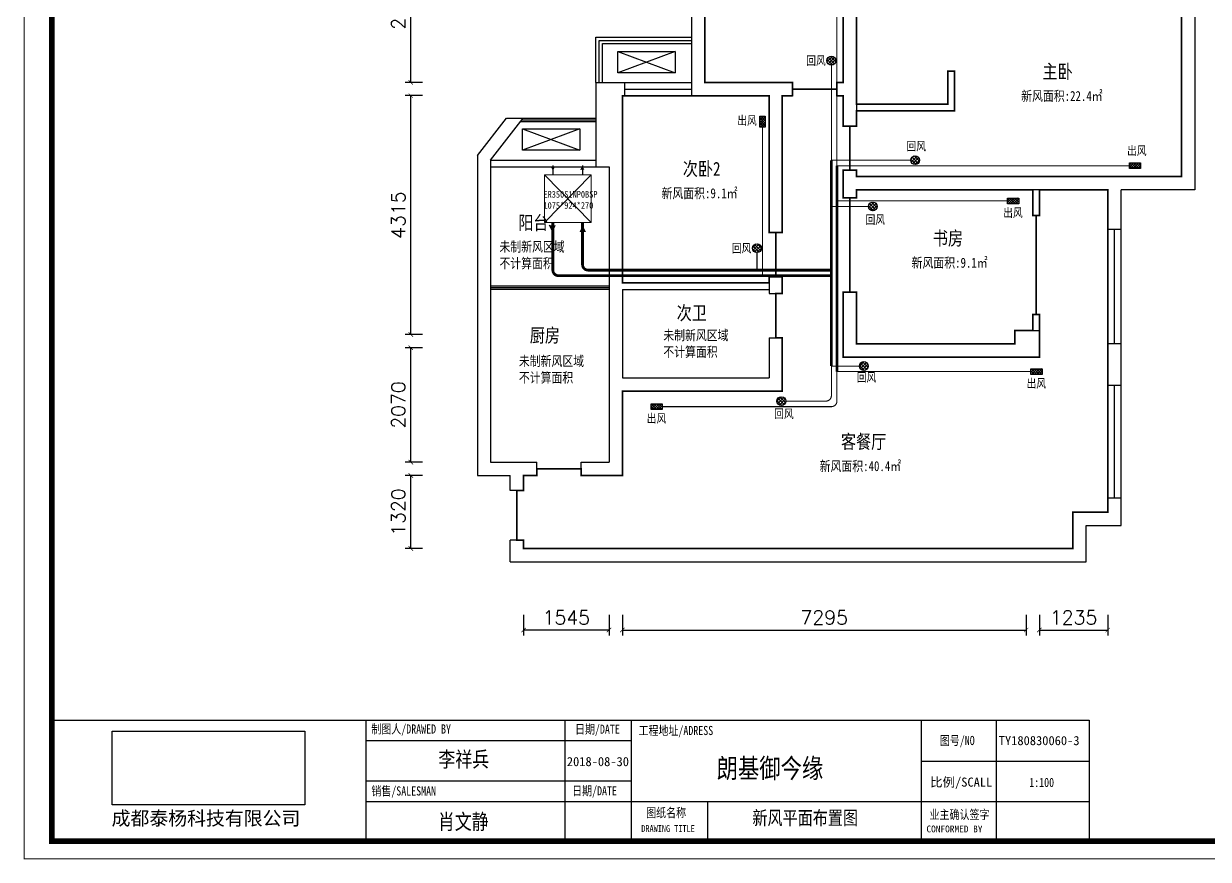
# Model space of a CAD drawing. Header units: millimetres. Extents: x -5096 to 255006, y -2833 to 77941.
# Drawn here: x 11856 to 33258, y -2833 to 12269 of the extents above; entities that cross this region are included whole.
import ezdxf

# ---------------------------------------------------------------- set-up
doc = ezdxf.new("R2010")
doc.units = ezdxf.units.MM
for name, color, linetype in [('PIPE-地暖', 1, 'Continuous'), ('主管', 1, 'Continuous'), ('墙体线', 8, 'Continuous'), ('字体', 7, 'Continuous'), ('边界保温带', 204, 'Continuous')]:
    doc.layers.add(name, color=color, linetype=linetype)
doc.layers.add('填充', color=7, linetype='Continuous', lineweight=9)
doc.layers.add('暖气片', color=1, linetype='Continuous', lineweight=5)
doc.styles.add('-宋体', font='', dxfattribs={"width": 0.8})
doc.styles.add('GS-标注', font='')
doc.styles.get("Standard").update_dxf_attribs({"font": 'txt', "bigfont": 'gbcbig.shx'})
doc.styles.add('宋体', font='simhei.ttf', dxfattribs={"width": 0.8})
doc.styles.get('-宋体').set_extended_font_data('SimSun')
doc.styles.get('GS-标注').set_extended_font_data('SimSun')
doc.dimstyles.get("Standard").update_dxf_attribs({"dimscale": 100, "dimtxt": 3.5, "dimasz": 1, "dimexe": 2.5, "dimexo": 3, "dimgap": 1.5, "dimtad": 1, "dimdec": 0, "dimzin": 0, "dimdsep": 46, "dimtxsty": 'Standard', "dimblk": 'ARCHTICK', "dimcen": 0.09, "dimadec": 0, "dimazin": 0, "dimtfac": 1, "dimtdec": 0, "dimtix": 1, "dimtmove": 2, "dimatfit": 3, "dimfxl": 0, "dimtolj": 1, "dimtzin": 0, "dimarcsym": 0})
picture_1 = doc.add_image_def('image1.png', size_in_pixel=(1086, 414))

# ---------------------------------------------------------------- blocks, each defined once
blk = doc.blocks.new('_ArchTick')
at = {"color": 0, "linetype": 'ByBlock', "const_width": 0.15}
blk.add_lwpolyline([(-0.5, -0.5), (0.5, 0.5)], dxfattribs=at)
blk = doc.blocks.new('*D56')
at = {"color": 8, "lineweight": -2}
for p, q in [((22672, 1583), (22672, 1211)), ((29967, 1583), (29967, 1211)), ((22672, 1311), (29967, 1311))]:
    blk.add_line(p, q, dxfattribs=at)
at = {"layer": 'Defpoints', "color": 0}
for p in [(22672, 1783), (29967, 1783), (29967, 1311)]:
    blk.add_point(p, dxfattribs=at)
at = {"color": 8, "lineweight": -2, "xscale": 80, "yscale": 80, "zscale": 80, "rotation": 180}
blk.add_blockref('_ArchTick', (22672, 1311), dxfattribs=at)
at = {"color": 8, "lineweight": -2, "xscale": 80, "yscale": 80, "zscale": 80}
blk.add_blockref('_ArchTick', (29967, 1311), dxfattribs=at)
at = {"color": 3, "insert": (26319, 1536), "char_height": 250, "attachment_point": 5}
blk.add_mtext('7295', dxfattribs=at)
blk = doc.blocks.new('*D57')
at = {"color": 8, "lineweight": -2}
for p, q in [((30207, 1583), (30207, 1211)), ((31442, 1583), (31442, 1211)), ((30207, 1311), (31442, 1311))]:
    blk.add_line(p, q, dxfattribs=at)
at = {"layer": 'Defpoints', "color": 0}
for p in [(30207, 1783), (31442, 1783), (31442, 1311)]:
    blk.add_point(p, dxfattribs=at)
at = {"color": 8, "lineweight": -2, "xscale": 80, "yscale": 80, "zscale": 80, "rotation": 180}
blk.add_blockref('_ArchTick', (30207, 1311), dxfattribs=at)
at = {"color": 8, "lineweight": -2, "xscale": 80, "yscale": 80, "zscale": 80}
blk.add_blockref('_ArchTick', (31442, 1311), dxfattribs=at)
at = {"color": 3, "insert": (30824, 1536), "char_height": 250, "attachment_point": 5}
blk.add_mtext('1235', dxfattribs=at)
blk = doc.blocks.new('*D58')
at = {"color": 8, "lineweight": -2}
for p, q in [((20887, 1583), (20887, 1211)), ((22432, 1583), (22432, 1211)), ((22432, 1311), (20887, 1311))]:
    blk.add_line(p, q, dxfattribs=at)
at = {"layer": 'Defpoints', "color": 0}
for p in [(20887, 1783), (22432, 1783), (20887, 1311)]:
    blk.add_point(p, dxfattribs=at)
at = {"color": 8, "lineweight": -2, "xscale": 80, "yscale": 80, "zscale": 80, "rotation": 180}
blk.add_blockref('_ArchTick', (20887, 1311), dxfattribs=at)
at = {"color": 8, "lineweight": -2, "xscale": 80, "yscale": 80, "zscale": 80}
blk.add_blockref('_ArchTick', (22432, 1311), dxfattribs=at)
at = {"color": 3, "insert": (21659, 1536), "char_height": 250, "attachment_point": 5}
blk.add_mtext('1545', dxfattribs=at)
blk = doc.blocks.new('*D59')
at = {"color": 8, "lineweight": -2}
for p, q in [((19058, 4103), (18750, 4103)), ((18850, 2783), (18850, 4103)), ((19058, 2783), (18750, 2783))]:
    blk.add_line(p, q, dxfattribs=at)
at = {"layer": 'Defpoints', "color": 0}
for p in [(18850, 4103), (19258, 4103), (19258, 2783)]:
    blk.add_point(p, dxfattribs=at)
at = {"color": 8, "lineweight": -2, "xscale": 80, "yscale": 80, "zscale": 80}
for p, rotation in [((18850, 4103), 90), ((18850, 2783), 270)]:
    blk.add_blockref('_ArchTick', p, dxfattribs=dict(at, rotation=rotation))
at = {"color": 3, "insert": (18625, 3443), "char_height": 250, "attachment_point": 5, "rotation": 90}
blk.add_mtext('1320', dxfattribs=at)
blk = doc.blocks.new('*D60')
at = {"color": 8, "lineweight": -2}
for p, q in [((19058, 6413), (18750, 6413)), ((18850, 4343), (18850, 6413)), ((19058, 4343), (18750, 4343))]:
    blk.add_line(p, q, dxfattribs=at)
at = {"layer": 'Defpoints', "color": 0}
for p in [(18850, 6413), (19258, 6413), (19258, 4343)]:
    blk.add_point(p, dxfattribs=at)
at = {"color": 8, "lineweight": -2, "xscale": 80, "yscale": 80, "zscale": 80}
for p, rotation in [((18850, 6413), 90), ((18850, 4343), 270)]:
    blk.add_blockref('_ArchTick', p, dxfattribs=dict(at, rotation=rotation))
at = {"color": 3, "insert": (18625, 5378), "char_height": 250, "attachment_point": 5, "rotation": 90}
blk.add_mtext('2070', dxfattribs=at)
blk = doc.blocks.new('*D61')
at = {"color": 8, "lineweight": -2}
for p, q in [((19058, 10968), (18750, 10968)), ((18850, 6653), (18850, 10968)), ((19058, 6653), (18750, 6653))]:
    blk.add_line(p, q, dxfattribs=at)
at = {"layer": 'Defpoints', "color": 0}
for p in [(18850, 10968), (19258, 10968), (19258, 6653)]:
    blk.add_point(p, dxfattribs=at)
at = {"color": 8, "lineweight": -2, "xscale": 80, "yscale": 80, "zscale": 80}
for p, rotation in [((18850, 10968), 90), ((18850, 6653), 270)]:
    blk.add_blockref('_ArchTick', p, dxfattribs=dict(at, rotation=rotation))
at = {"color": 3, "insert": (18625, 8810), "char_height": 250, "attachment_point": 5, "rotation": 90}
blk.add_mtext('4315', dxfattribs=at)
blk = doc.blocks.new('*D62')
at = {"color": 8, "lineweight": -2}
for p, q in [((19058, 13968), (18750, 13968)), ((18850, 11208), (18850, 13968)), ((19058, 11208), (18750, 11208))]:
    blk.add_line(p, q, dxfattribs=at)
at = {"layer": 'Defpoints', "color": 0}
for p in [(18850, 13968), (19258, 13968), (19258, 11208)]:
    blk.add_point(p, dxfattribs=at)
at = {"color": 8, "lineweight": -2, "xscale": 80, "yscale": 80, "zscale": 80}
for p, rotation in [((18850, 13968), 90), ((18850, 11208), 270)]:
    blk.add_blockref('_ArchTick', p, dxfattribs=dict(at, rotation=rotation))
at = {"color": 3, "insert": (18625, 12588), "char_height": 250, "attachment_point": 5, "rotation": 90}
blk.add_mtext('2760', dxfattribs=at)
blk = doc.blocks.new('A$C16496DF1')
at = {"layer": '主管'}
h = blk.add_hatch(dxfattribs=at)
h.set_pattern_fill('ANSI37', color=5, scale=10, angle=450, style=0)
h.set_pattern_definition([(225, (31078.466, 317123.168), (-22.4506403, 22.4506403), []), (135, (31078.466, 317123.168), (22.4506403, 22.4506403), [])])
h.paths.add_polyline_path([(200, 100), (200, 0), (0, 0), (0, 100)])
at = {"layer": '主管', "color": 5}
blk.add_lwpolyline([(200, 100), (200, 0), (0, 0), (0, 100)], close=True, dxfattribs=at)
blk = doc.blocks.new('A$C0BB32EA6')
at = {"layer": '主管'}
h = blk.add_hatch(dxfattribs=at)
h.set_pattern_fill('ANSI37', color=1, scale=12.8, style=0)
h.set_pattern_definition([(135, (203323.235, -17105.757), (28.7368196, 28.7368196), []), (45, (203323.235, -17105.757), (28.7368196, -28.7368196), [])])
edge = h.paths.add_edge_path()
edge.add_arc((80, 80), 80, 0, 360)
at = {"layer": '主管', "color": 1}
blk.add_circle((80, 80), 80, dxfattribs=at)

msp = doc.modelspace()

# ---------------------------------------------------------------- hatches: boundary and pattern name
at = {"layer": '主管'}
msp.add_hatch(color=5, dxfattribs=at).paths.add_polyline_path([(21356.5, 8626.4), (21414.2, 8515.1), (21471.9, 8626.4)])
at = {"layer": '暖气片'}
for color, points in [(5, [(21385.1, 9674.8), (21417.2, 9613), (21449.2, 9674.8)]), (5, [(21922, 9629.4), (21954, 9691.3), (21986.1, 9629.4)]), (256, [(21898.3, 8506.9), (21956, 8618.2), (22013.7, 8506.9)])]:
    msp.add_hatch(color=color, dxfattribs=at).paths.add_polyline_path(points)

# ---------------------------------------------------------------- linework, layer by layer
for p, q in [((33012, 14652.8), (33012, 9267.8)), ((26902, 14412.8), (26902, 10418.8)), ((23922, 14207.8), (23922, 10967.8)), ((24162, 13967.8), (24162, 11207.8)), ((26662, 13967.8), (26662, 11207.8)), ((32772, 12582.8), (32772, 9507.8)), ((28552, 11412.8), (28552, 10812.8)), ((28672, 11412.8), (28552, 11412.8)), ((28672, 11412.8), (28672, 10692.8)), ((22192, 11207.8), (22192, 9682.8)), ((22192, 11207.8), (22718.3, 11207.8)), ((22718.3, 10967.8), (22718.3, 11207.8)), ((24162, 11207.8), (25747.6, 11207.8)), ((25747.6, 10967.8), (25747.6, 11207.8)), ((26547.6, 11207.8), (26662, 11207.8)), ((26547.6, 10967.8), (26547.6, 11207.8)), ((22672, 10967.8), (22672, 7587.8)), ((22672, 10967.8), (22718.3, 10967.8)), ((23922, 10967.8), (25322, 10967.8)), ((25322, 10967.8), (25322, 8495.4)), ((25562, 10967.8), (25562, 8495.4)), ((25562, 10967.8), (25747.6, 10967.8)), ((26547.6, 10967.8), (26662, 10967.8)), ((26662, 10967.8), (26662, 10418.8)), ((28552, 10812.8), (26902, 10812.8)), ((20052, 9884.8), (20576.5, 10562.8)), ((20292, 9802.8), (20879.9, 10562.8)), ((20576.5, 10562.8), (20879.9, 10562.8)), ((28672, 10692.8), (26902, 10692.8)), ((26902, 10418.8), (26662, 10418.8)), ((20052, 9884.8), (20052, 4102.8)), ((20292, 9802.8), (20292, 4342.8)), ((20292, 9802.8), (22192, 9802.8)), ((20292, 9682.8), (22432, 9682.8)), ((22432, 9682.8), (22432, 4342.8)), ((26662, 9618.8), (26662, 9119.3)), ((26902, 9618.8), (26662, 9618.8)), ((26902, 9618.8), (26902, 9507.8)), ((32772, 9507.8), (26902, 9507.8)), ((26902, 9267.8), (26902, 9119.3)), ((31442, 9267.8), (26902, 9267.8)), ((30087, 8801.9), (30087, 9267.8)), ((30207, 8801.9), (30207, 9267.8)), ((31442, 8551.9), (31442, 9267.8)), ((33012, 9267.8), (31682, 9267.8)), ((31682, 8551.9), (31682, 9267.8)), ((26902, 9119.3), (26662, 9119.3)), ((30207, 8801.9), (30087, 8801.9)), ((25322, 8495.4), (25562, 8495.4)), ((31682, 8551.9), (31442, 8551.9)), ((22672, 7587.8), (25322, 7587.8)), ((25322, 7695.4), (25322, 7390.8)), ((25322, 7695.4), (25562, 7695.4)), ((25562, 7695.4), (25562, 7390.8)), ((22672, 7467.8), (22672, 5867.8)), ((22672, 7467.8), (25322, 7467.8)), ((25322, 7390.8), (25562, 7390.8)), ((26662, 7417.3), (26662, 6242.8)), ((26902, 7417.3), (26662, 7417.3)), ((26902, 7417.3), (26902, 6482.8)), ((30087, 6722.8), (30087, 7013.4)), ((30087, 7013.4), (30207, 7013.4)), ((30207, 6242.8), (30207, 7013.4)), ((30087, 6722.8), (29760.1, 6722.8)), ((29760.1, 6482.8), (29760.1, 6722.8)), ((30087, 6722.8), (30207, 6722.8)), ((25322, 6590.8), (25322, 5867.8)), ((25322, 6590.8), (25562, 6590.8)), ((25562, 6590.8), (25562, 5627.8)), ((29760.1, 6482.8), (26902, 6482.8)), ((31442, 5728.2), (31442, 6482.8)), ((31682, 6482.8), (31442, 6482.8)), ((31682, 5728.2), (31682, 6482.8)), ((30207, 6242.8), (26662, 6242.8)), ((22672, 5867.8), (25322, 5867.8)), ((22672, 5627.8), (22672, 4102.8)), ((22672, 5627.8), (25562, 5627.8)), ((31682, 5728.2), (31442, 5728.2)), ((20292, 4342.8), (21125.5, 4342.8)), ((21125.5, 4102.8), (21125.5, 4342.8)), ((21925.5, 4342.8), (22432, 4342.8)), ((21925.5, 4102.8), (21925.5, 4342.8)), ((20052, 4102.8), (20647, 4102.8)), ((20647, 3832.3), (20647, 4102.8)), ((20887, 3832.3), (20887, 4102.8)), ((20887, 4102.8), (21125.5, 4102.8)), ((21925.5, 4102.8), (22672, 4102.8)), ((20887, 3832.3), (20647, 3832.3)), ((31442, 3442.8), (31442, 3698.6)), ((31442, 3698.6), (31682, 3698.6)), ((31682, 3202.8), (31682, 3698.6)), ((30812, 3442.8), (31442, 3442.8)), ((30812, 2782.8), (30812, 3442.8)), ((31052, 3202.8), (31682, 3202.8)), ((31052, 2542.8), (31052, 3202.8)), ((20647, 2542.8), (20647, 2932.3)), ((20887, 2932.3), (20647, 2932.3)), ((20887, 2782.8), (20887, 2932.3)), ((20887, 2782.8), (30812, 2782.8)), ((20647, 2542.8), (31052, 2542.8))]:
    msp.add_line(p, q)
at = {"color": 251}
for p, q in [((22192, 12027.8), (23922, 12027.8)), ((22192, 11207.8), (22192, 12027.8)), ((22252, 11967.8), (23922, 11967.8)), ((22252, 11207.8), (22252, 11967.8)), ((22312, 11907.8), (23922, 11907.8)), ((22312, 11207.8), (22312, 11907.8)), ((22590.5, 11766), (23628, 11381.8)), ((23628, 11766), (22590.5, 11381.8)), ((22718.3, 11207.8), (23922, 11207.8)), ((22718.3, 11087.8), (23922, 11087.8)), ((22718.3, 10967.8), (23922, 10967.8)), ((25747.6, 11087.8), (26547.6, 11087.8)), ((20833.5, 10502.8), (22192, 10502.8)), ((20856.7, 10532.8), (22192, 10532.8)), ((20879.9, 10562.8), (22192, 10562.8)), ((20868.2, 10368.7), (21905.7, 9984.5)), ((21905.7, 10368.7), (20868.2, 9984.5)), ((26782, 9618.8), (26782, 10418.8)), ((26782, 7417.3), (26782, 9119.3)), ((30147, 7013.4), (30147, 8801.9)), ((25442, 7695.4), (25442, 8495.4)), ((31442, 6482.8), (31442, 8551.9)), ((31562, 6482.8), (31562, 8551.9)), ((31682, 6482.8), (31682, 8551.9)), ((22432, 7527.8), (20292, 7527.8)), ((22432, 7497.8), (20292, 7497.8)), ((22432, 7467.8), (20292, 7467.8)), ((25442, 6590.8), (25442, 7390.8)), ((31442, 3698.6), (31442, 5728.2)), ((31562, 3698.6), (31562, 5728.2)), ((31682, 3698.6), (31682, 5728.2)), ((21125.5, 4222.8), (21925.5, 4222.8)), ((20767, 2932.3), (20767, 3832.3))]:
    msp.add_line(p, q, dxfattribs=at)
at = {"color": 0, "const_width": 100}
msp.add_lwpolyline([(40020.5, 17858.9), (40020.5, -2505), (12365.1, -2505), (12365.1, 17858.9), (40020.5, 17858.9)], dxfattribs=at)
at = {"color": 251}
for points in [[(22590.5, 11766), (23628, 11766), (23628, 11381.8), (22590.5, 11381.8)], [(20868.2, 10368.7), (21905.7, 10368.7), (21905.7, 9984.5), (20868.2, 9984.5)]]:
    msp.add_lwpolyline(points, close=True, dxfattribs=at)
at = {"layer": 'PIPE-地暖', "color": 5, "const_width": 20}
for points in [[(26548.7, 13679.8), (26548.7, 9701.2), (31832.6, 9701.2)], [(25204.6, 7715), (25204.6, 10399.3)], [(29632.7, 9065.6), (26548.7, 9065.6)]]:
    msp.add_lwpolyline(points, dxfattribs=at)
at = {"layer": 'PIPE-地暖', "const_width": 20}
for points in [[(26448.7, 11520.4), (26448.7, 9801.2), (27881.8, 9801.2)], [(27117.2, 8965.6), (26448.7, 8965.6)], [(25104.6, 7815), (25104.6, 8130.7)]]:
    msp.add_lwpolyline(points, dxfattribs=at)
msp.add_lwpolyline([(25623.8, 5448.1), (26348.7, 5448.1, 0.4142136), (26448.7, 5548.1), (26448.7, 6081.3), (26955, 6081.3)], format="xyb", dxfattribs=at)
at = {"layer": 'PIPE-地暖', "color": 5, "const_width": 20}
msp.add_lwpolyline([(30054.7, 5981.3), (26548.7, 5981.3), (26548.7, 5448.1, -0.4142136), (26448.7, 5348.1), (23392.8, 5348.1)], format="xyb", dxfattribs=at)
at = {"layer": '主管', "color": 5}
msp.add_line((21414.2, 8515.1), (21356.5, 8626.4), dxfattribs=at)
at = {"layer": '主管', "const_width": 50}
msp.add_lwpolyline([(26448.7, 9801.2), (26448.7, 6081.3)], dxfattribs=at)
at = {"layer": '主管', "color": 5, "const_width": 50}
msp.add_lwpolyline([(26548.7, 9701.2), (26548.7, 5981.3)], dxfattribs=at)
msp.add_lwpolyline([(21415.9, 8676), (21415.9, 7815, 0.4142136), (21515.9, 7715), (26448.7, 7715)], format="xyb", dxfattribs=at)
at = {"layer": '主管', "const_width": 50}
msp.add_lwpolyline([(21952.1, 8676), (21952.1, 7915, 0.4142136), (22052.1, 7815), (26448.7, 7815)], format="xyb", dxfattribs=at)
at = {"layer": '填充', "color": 0, "const_width": 19.1}
msp.add_lwpolyline([(11865.1, 18176.9), (41565.1, 18176.9), (41565.1, -2823.1), (11865.1, -2823.1)], close=True, dxfattribs=at)
at = {"layer": '墙体线', "color": 8}
for p, q in [((12365.1, -316.2), (31106, -316.2)), ((18039, -316.2), (18039, -2522.5)), ((21633.7, -316.2), (21633.7, -2516.2)), ((22833.7, -316.2), (22833.7, -2516.2)), ((28072.9, -316.2), (28072.9, -2523.2)), ((29426.5, -316.2), (29426.5, -2491.9)), ((31106, -316.2), (31106, -2516.2)), ((18039, -686.2), (22833.7, -686.2)), ((28072.9, -1057.5), (31106, -1057.5)), ((18039, -1416.2), (22833.7, -1416.2)), ((18039, -1786.2), (22833.8, -1786.2)), ((22833.8, -1786.2), (31106, -1786.2)), ((24212.3, -1786.2), (24212.3, -2515.7))]:
    msp.add_line(p, q, dxfattribs=at)
at = {"layer": '暖气片', "color": 5}
msp.add_line((21954, 9691.3), (21922, 9629.4), dxfattribs=at)
at = {"layer": '暖气片'}
for p, q in [((22106.2, 9536), (21266.2, 8676)), ((21266.2, 9536), (22106.2, 8676))]:
    msp.add_line(p, q, dxfattribs=at)
at = {"layer": '暖气片', "color": 5, "const_width": 25}
for points in [[(21418.2, 9536), (21418.2, 9706.9)], [(21954.3, 9536), (21954.3, 9706.9)]]:
    msp.add_lwpolyline(points, dxfattribs=at)
at = {"layer": '暖气片'}
msp.add_lwpolyline([(22106.2, 9536), (22106.2, 8676), (21266.2, 8676), (21266.2, 9536)], close=True, dxfattribs=at)
at = {"layer": '边界保温带', "const_width": 30}
for points in [[(32772, 12582.8), (28950.5, 12582.8), (28950.5, 12822.8), (29402, 12822.8), (29402, 12926.8), (29462, 12926.8), (29462, 13626.8), (29402, 13626.8), (29402, 14412.8), (26902, 14412.8), (26902, 10812.8), (28552, 10812.8), (28552, 11412.8), (28672, 11412.8), (28672, 10692.8), (26902, 10692.8), (26902, 10418.8), (26782, 10418.8), (26782, 9618.8), (26902, 9618.8), (26902, 9507.8), (32772, 9507.8)], [(26662, 13967.8), (26422, 13967.8), (24674.4, 13967.8), (24162, 13967.8), (24162, 11207.8), (25747.6, 11207.8), (25747.6, 11087.8), (26547.6, 11087.8), (26547.6, 11207.8), (26662, 11207.8)], [(31442, 5728.2), (31442, 6482.8), (31442, 8551.9), (31442, 9267.8), (30207, 9267.8), (30207, 8801.9), (30147, 8801.9), (30147, 7013.4), (30207, 7013.4), (30207, 6242.8), (26662, 6242.8), (26662, 7417.3), (26782, 7417.3), (26782, 9119.3), (26662, 9119.3), (26662, 9618.8), (26782, 9618.8), (26782, 10418.8), (26662, 10418.8), (26662, 10967.8), (26547.6, 10967.8), (26547.6, 11087.8), (25747.6, 11087.8), (25747.6, 10967.8), (25562, 10967.8), (25562, 8495.4), (25442, 8495.4), (25442, 7695.4), (25562, 7695.4), (25562, 7390.8), (25442, 7390.8), (25442, 6590.8), (25562, 6590.8), (25562, 5627.8), (22672, 5627.8), (22672, 4102.8), (21925.5, 4102.8), (21925.5, 4222.8), (21125.5, 4222.8), (21125.5, 4102.8), (20887, 4102.8), (20887, 3832.3), (20767, 3832.3), (20767, 2932.3), (20887, 2932.3), (20887, 2782.8), (30812, 2782.8), (30812, 3442.8), (31442, 3442.8), (31442, 3698.6)], [(25322, 10967.8), (23922, 10967.8), (22718.3, 10967.8), (22672, 10967.8), (22672, 7587.8), (25322, 7587.8), (25322, 7695.4), (25442, 7695.4), (25442, 8495.4), (25322, 8495.4)], [(30147, 8801.9), (30087, 8801.9), (30087, 9267.8), (26902, 9267.8), (26902, 9119.3), (26782, 9119.3), (26782, 7417.3), (26902, 7417.3), (26902, 6482.8), (29760.1, 6482.8), (29760.1, 6722.8), (30087, 6722.8), (30087, 7013.4), (30147, 7013.4)]]:
    msp.add_lwpolyline(points, close=True, dxfattribs=at)

# ---------------------------------------------------------------- block references
at = {"layer": '边界保温带'}
for name, p in [('A$C0BB32EA6', (26368.7, 11520.4)), ('A$C0BB32EA6', (27881.8, 9721.2)), ('A$C16496DF1', (31832.6, 9651.2)), ('A$C0BB32EA6', (27117.2, 8885.6)), ('A$C16496DF1', (29632.7, 9015.6)), ('A$C0BB32EA6', (25024.6, 8130.7)), ('A$C0BB32EA6', (26955, 6001.3)), ('A$C16496DF1', (30054.7, 5931.3)), ('A$C16496DF1', (23192.8, 5298.1)), ('A$C0BB32EA6', (25463.8, 5368.1))]:
    msp.add_blockref(name, p, dxfattribs=at)
at = {"layer": '边界保温带', "rotation": 270}
msp.add_blockref('A$C16496DF1', (25154.6, 10599.3), dxfattribs=at)

# ---------------------------------------------------------------- texts
at = {"color": 0, "style": '-宋体'}
for s, insert, char_height, width, attachment_point in [('主卧', (30261.5, 11529.1), 250, 1005.731, 1), ('新风面积:22.4{\\fSimSun|b0|i0|c129|p2;㎡\\P }', (29877.2, 11052.4), 180, 2204.426, 1), ('次卧2', (23763.9, 9771), 250, 1005.731, 1), ('ER350S1NP0BSP\\P1075*924*270', (21246.4, 9244.7), 120, 444.626, 1), ('新风面积:9.1{\\fSimSun|b0|i0|c129|p2;㎡\\P  }', (23379.6, 9294.3), 180, 2204.426, 1), ('阳台', (20791.2, 8795.9), 250, 1005.731, 1), ('书房', (28282.2, 8515.5), 250, 1005.731, 1), ('新风面积:9.1{\\fSimSun|b0|i0|c129|p2;㎡\\P   }', (27897.9, 8038.8), 180, 2204.426, 1), ('次卫', (23653.7, 7166.8), 250, 1005.731, 1), ('厨房', (20999.6, 6762), 250, 1005.731, 1), ('客餐厅', (26621, 4840.3), 250, 1005.731, 1), ('新风面积:40.4{\\fSimSun|b0|i0|c129|p2;㎡\\P  }', (26236.7, 4363.6), 180, 2204.426, 1), ('李祥兵', (19347.7, -885.8), 280, 7286.855, 1), ('      朗基御今缘', (23219, -1010.6), 353.571, 10410.855, 1), ('{\\fSimSun|b0|i0|c134|p2;图纸名称}', (23462.1, -1998.4), 165.471, 1583.895, 5), ('新风平面布置图', (25020.7, -1958.3), 250, 7361.211, 1), ('{\\fSimSun|b0|i0|c134|p2;业主确认签字}', (28763.4, -2032.3), 165.471, 1583.895, 5), ('肖文静', (19339.2, -2011.5), 280, 7286.855, 1), ('{\\fSimSun|b0|i0|c134|p2;DRAWING TITLE}', (23014.4, -2214.3), 124.104, 1853.924, 1), ('{\\fSimSun|b0|i0|c134|p2;\\W1;CONFORMED BY}', (28166, -2221.9), 124, 1853.924, 1)]:
    msp.add_mtext(s, dxfattribs=dict(at, insert=insert, char_height=char_height, width=width, attachment_point=attachment_point))
at = {"color": 6, "char_height": 180, "width": 1467.507, "attachment_point": 1, "style": '-宋体'}
for insert in [(20451, 8329.1), (23411, 6728.2), (20802, 6263.1)]:
    msp.add_mtext('未制新风区域\\P不计算面积', dxfattribs=dict(at, insert=insert))
at = {"color": 0, "ltscale": 10, "char_height": 165, "attachment_point": 1, "style": '宋体'}
for s, insert in [('{\\fSimSun|b0|i0|c134|p2; 制图人/DRAWED BY }', (18047.3, -394.6)), ('{\\fSimSun|b0|i0|c134|p2; 日期/DATE\\P }', (21726.8, -397.8)), ('{\\fSimSun|b0|i0|c134|p2;工程地址/ADRESS}', (22964.1, -422.2)), ('{\\fSimSun|b0|i0|c134|p2; 图号/NO }', (28318.9, -602.6)), ('{\\fSimSun|b0|i0|c134|p2;\\W1;TY180830060-3}', (29472.4, -604.3)), ('{\\fSimSun|b0|i0|c134|p2;\\W1;2018-08-30}', (21668.9, -983.8)), ('{\\fSimSun|b0|i0|c134|p2;销售/SALESMAN}', (18137.5, -1514.4)), ('{\\fSimSun|b0|i0|c134|p2; 日期/DATE\\P }', (21674.8, -1511.2)), ('{\\fSimSun|b0|i0|c134|p2;\\W1;比例/SCALL}', (28232.1, -1355.3)), ('{\\fSimSun|b0|i0|c134|p2;1:100}', (30022.9, -1360.6))]:
    msp.add_mtext(s, dxfattribs=dict(at, insert=insert))
at = {"color": 0, "linetype": 'ByBlock', "ltscale": 10, "insert": (13443.9, -1966.5), "char_height": 250, "width": 3916.3, "attachment_point": 1, "style": 'GS-标注'}
msp.add_mtext('成都泰杨科技有限公司', dxfattribs=at)
at = {"layer": '字体', "color": 0, "char_height": 156.8, "width": 1443.183, "attachment_point": 1, "style": '-宋体'}
for s, insert in [('回风', (25994.7, 11678.5)), ('出风', (24748.7, 10596.4)), ('回风', (27806.1, 10133)), ('出风', (31791.2, 10051.6)), ('回风', (27066.6, 8804.7)), ('出风', (29553.2, 8930.4)), ('回风', (24650.6, 8288.7)), ('回风', (26907.3, 5955.1)), ('出风', (29975.1, 5846.1)), ('出风', (23113.2, 5212.9)), ('回风', (25415.7, 5296.3))]:
    msp.add_mtext(s, dxfattribs=dict(at, insert=insert))

# ---------------------------------------------------------------- dimensions: what is measured, and where the dimension line sits
for base, p1, p2, picture, middle in [((18849.6, 13967.8), (19258.3, 11207.8), (19258.3, 13967.8), '*D62', (18624.6, 12587.8)), ((18849.6, 10967.8), (19258.3, 6652.8), (19258.3, 10967.8), '*D61', (18624.6, 8810.3)), ((18849.6, 6412.8), (19258.3, 4342.8), (19258.3, 6412.8), '*D60', (18624.6, 5377.8)), ((18849.6, 4102.8), (19258.3, 2782.8), (19258.3, 4102.8), '*D59', (18624.6, 3442.8))]:
    dim = msp.add_linear_dim(base=base, p1=p1, p2=p2, angle=90, dimstyle='Standard', override={"dimtxt": 2.5, "dimasz": 0.8, "dimexe": 1, "dimexo": 2, "dimgap": 1, "dimzin": 8, "dimdsep": 44, "dimcen": 0, "dimclrd": 8, "dimclre": 8, "dimclrt": 3, "dimfxl": 3, "dimtolj": 0, "dimtzin": 8})
    dim.commit()
    dim.dimension.update_dxf_attribs({"geometry": picture, "text_midpoint": middle})
for base, p1, p2, picture, middle in [((20887, 1310.7), (22432, 1782.8), (20887, 1782.8), '*D58', (21659.5, 1535.7)), ((29967, 1310.7), (22672, 1782.8), (29967, 1782.8), '*D56', (26319.5, 1535.7)), ((31442, 1310.7), (30207, 1782.8), (31442, 1782.8), '*D57', (30824.5, 1535.7))]:
    dim = msp.add_linear_dim(base=base, p1=p1, p2=p2, dimstyle='Standard', override={"dimtxt": 2.5, "dimasz": 0.8, "dimexe": 1, "dimexo": 2, "dimgap": 1, "dimzin": 8, "dimdsep": 44, "dimcen": 0, "dimclrd": 8, "dimclre": 8, "dimclrt": 3, "dimfxl": 3, "dimtolj": 0, "dimtzin": 8})
    dim.commit()
    dim.dimension.update_dxf_attribs({"geometry": picture, "text_midpoint": middle})

# ---------------------------------------------------------------- pictures from other files: only their frames are drawn
at = {"color": 0}
image = msp.add_image(picture_1, insert=(13453.1, -1845.7), size_in_units=(3483.5, 1328), dxfattribs=at)
image.dxf.flags = 7

doc.saveas('drawing.dxf')
